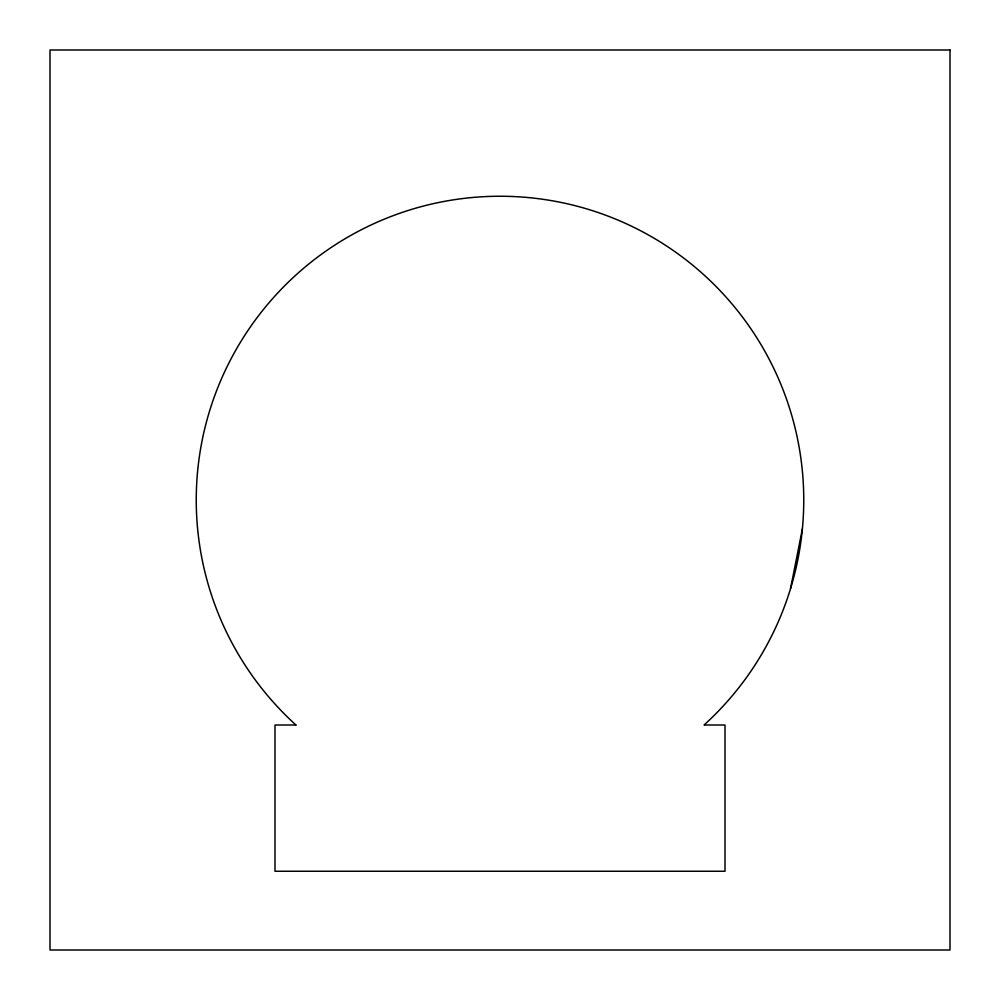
<?xml version="1.0" encoding="UTF-8"?>
<svg xmlns="http://www.w3.org/2000/svg" width="1000" height="1000" viewBox="0 0 1000 1000"><rect width="100%" height="100%" fill="white"/><g stroke="black" fill="none" stroke-linecap="round" stroke-linejoin="round"><path stroke-width="1.5" d="M790.55 588.587L802.375 528.925M950 50L50 50L50 950L950 950L950 50M295.938 725L275 725L275 871.25L725 871.25L725 725L704.062 725A303.75 303.75 0 0 0 718.25 288.738A303.75 303.75 0 0 0 281.75 288.738A303.75 303.75 0 0 0 295.938 725"/></g></svg>
